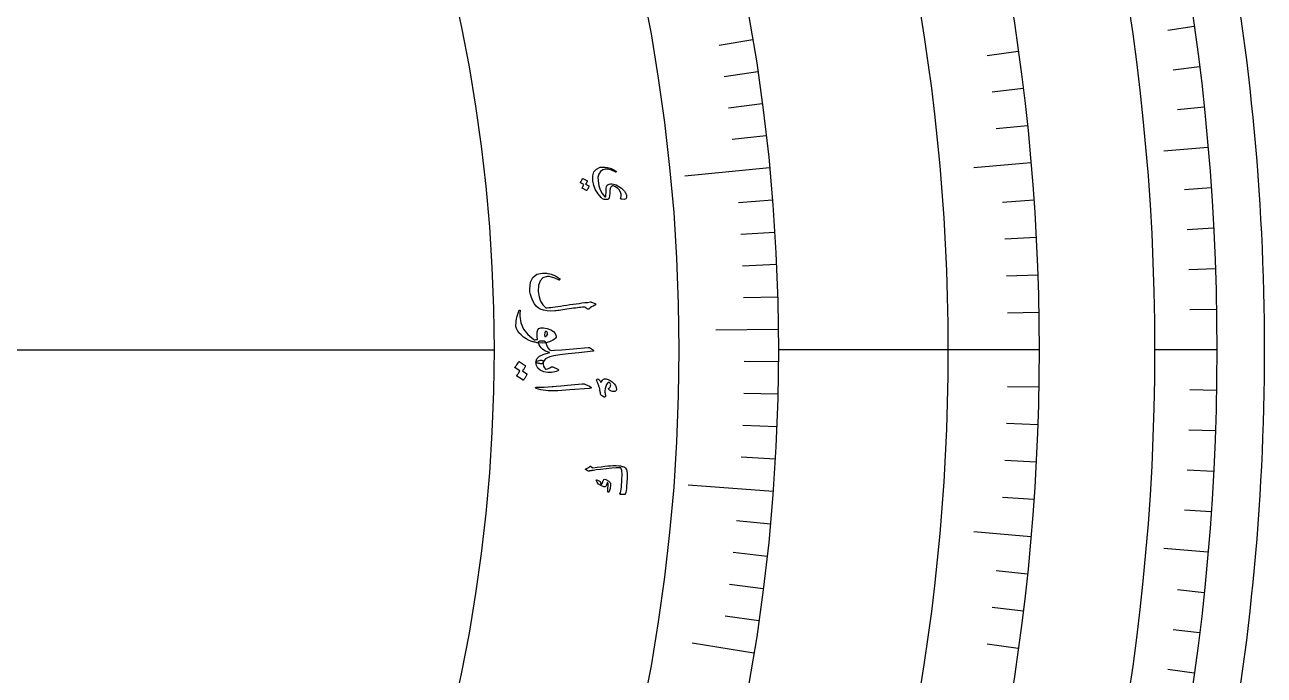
# Model space of a CAD drawing. Header units: millimetres. Extents: x -75 to 75, y -75 to 97.
# Drawn here: x 35.77 to 75, y -10.29 to 10.29 of the extents above; entities that cross this region are included whole.
import ezdxf

# ---------------------------------------------------------------- set-up
doc = ezdxf.new("R2010")
doc.units = ezdxf.units.MM
for name, color, linetype in [('CUT_OUTER', 1, 'Continuous'), ('ENGRAVE', 7, 'Continuous'), ('ENGRAVE_FINE', 8, 'Continuous'), ('TEXT', 5, 'Continuous')]:
    doc.layers.add(name, color=color, linetype=linetype)

msp = doc.modelspace()

# ---------------------------------------------------------------- linework, layer by layer
at = {"layer": 'CUT_OUTER'}
msp.add_lwpolyline([(74.2544, 10.5494), (74.3177, 10.0936), (74.3782, 9.6374), (74.436, 9.1808), (74.4909, 8.7239), (74.543, 8.2667), (74.5923, 7.8091), (74.6389, 7.3513), (74.6826, 6.8932), (74.7234, 6.4348), (74.7615, 5.9762), (74.7968, 5.5173), (74.8292, 5.0583), (74.8589, 4.5991), (74.8857, 4.1396), (74.9097, 3.6801), (74.9308, 3.2204), (74.9492, 2.7605), (74.9647, 2.3006), (74.9774, 1.8406), (74.9873, 1.3805), (74.9944, 0.9204), (74.9986, 0.4602), (75, 0), (74.9986, -0.4602), (74.9944, -0.9204), (74.9873, -1.3805), (74.9774, -1.8406), (74.9647, -2.3006), (74.9492, -2.7605), (74.9308, -3.2204), (74.9097, -3.6801), (74.8857, -4.1396), (74.8589, -4.5991), (74.8292, -5.0583), (74.7968, -5.5173), (74.7615, -5.9762), (74.7234, -6.4348), (74.6826, -6.8932), (74.6389, -7.3513), (74.5923, -7.8091), (74.543, -8.2667), (74.4909, -8.7239), (74.436, -9.1808), (74.3782, -9.6374), (74.3177, -10.0936), (74.2544, -10.5494)], dxfattribs=at)
at = {"layer": 'ENGRAVE'}
for points in [[(73.2203, 6.4059), (71.8194, 6.2834)], [(67.6167, 5.9157), (65.8086, 5.7575)], [(59.3461, 5.7601), (56.6587, 5.4993)], [(59.6215, 0.6477), (57.6416, 0.6262)], [(-50.625, 0), (50.625, 0)], [(67.875, 0), (59.625, 0)], [(73.5, 0), (71.5312, 0)], [(59.4561, -4.4842), (56.7638, -4.2811)], [(67.6167, -5.9157), (65.8086, -5.7575)], [(73.2203, -6.4059), (71.8194, -6.2834)], [(58.8475, -9.5974), (56.8933, -9.2787)]]:
    msp.add_lwpolyline(points, dxfattribs=at)
for radius in [73.5, 73.5, 71.5312, 67.875, 67.875, 64.9875, 59.625, 59.625, 56.475, 50.625, 50.625]:
    msp.add_circle((0, 0), radius, dxfattribs=at)
at = {"layer": 'ENGRAVE_FINE'}
for points in [[(72.7847, 10.2292), (71.9492, 10.1118)], [(58.8123, 9.8109), (57.747, 9.6332)], [(67.2144, 9.4464), (66.2341, 9.3086)], [(58.9716, 8.8026), (57.9035, 8.6432)], [(72.9521, 8.9574), (72.1147, 8.8546)], [(67.3691, 8.2719), (66.3864, 8.1512)], [(59.1138, 7.7912), (58.043, 7.6501)], [(73.0974, 7.6828), (72.2582, 7.5946)], [(67.5032, 7.0949), (66.5186, 6.9914)], [(59.2386, 6.777), (58.1656, 6.6542)], [(73.321, 5.1271), (72.4793, 5.0682)], [(59.4362, 4.741), (58.3596, 4.6551)], [(67.7097, 4.7347), (66.7221, 4.6657)], [(59.5088, 3.7199), (58.431, 3.6525)], [(67.782, 3.5523), (66.7933, 3.5005)], [(73.3993, 3.8467), (72.5567, 3.8025)], [(59.564, 2.6971), (58.4851, 2.6483)], [(67.8337, 2.3688), (66.8443, 2.3343)], [(73.4552, 2.5651), (72.612, 2.5357)], [(59.6015, 1.673), (58.522, 1.6427)], [(67.8647, 1.1846), (66.8748, 1.1673)], [(73.4888, 1.2828), (72.6452, 1.268)], [(59.6238, -0.3783), (58.5438, -0.3715)], [(67.8647, -1.1846), (66.8748, -1.1673)], [(59.6084, -1.4048), (58.5287, -1.3794)], [(73.4888, -1.2828), (72.6452, -1.268)], [(67.8337, -2.3688), (66.8443, -2.3343)], [(59.5754, -2.4315), (58.4963, -2.3875)], [(73.4552, -2.5651), (72.612, -2.5357)], [(59.5246, -3.458), (58.4465, -3.3954)], [(67.782, -3.5523), (66.7933, -3.5005)], [(73.3993, -3.8467), (72.5567, -3.8025)], [(67.7097, -4.7347), (66.7221, -4.6657)], [(73.321, -5.1271), (72.4793, -5.0682)], [(59.3699, -5.5095), (58.2945, -5.4097)], [(59.2659, -6.5339), (58.1924, -6.4155)], [(67.5032, -7.0949), (66.5186, -6.9914)], [(59.1442, -7.5568), (58.0729, -7.4199)], [(73.0974, -7.6828), (72.2582, -7.5946)], [(67.3691, -8.2719), (66.3864, -8.1512)], [(59.0047, -8.5781), (57.936, -8.4227)], [(72.9521, -8.9574), (72.1147, -8.8546)], [(67.2144, -9.4464), (66.2341, -9.3086)], [(72.7847, -10.2292), (71.9492, -10.1118)]]:
    msp.add_lwpolyline(points, dxfattribs=at)
at = {"layer": 'TEXT'}
for points in [[(54.6364, 4.8097), (54.6498, 4.8661), (54.6451, 4.9273), (54.6222, 4.9933), (54.5812, 5.0639), (54.5441, 5.1077), (54.5015, 5.143), (54.4532, 5.1698), (54.3994, 5.1882), (54.3888, 5.1895), (54.3781, 5.1887), (54.3671, 5.1857), (54.3559, 5.1806), (54.3224, 5.1505), (54.2994, 5.1031), (54.2869, 5.0385), (54.2849, 4.9567), (54.2836, 4.8761), (54.2733, 4.8167), (54.254, 4.7786), (54.2258, 4.7617), (54.1644, 4.7547), (54.1085, 4.762), (54.0582, 4.7834), (54.0134, 4.8189), (53.9164, 4.9356), (53.841, 5.0621), (53.7871, 5.1986), (53.7545, 5.3452), (53.7495, 5.5082), (53.7862, 5.6345), (53.8649, 5.7241), (53.9857, 5.7771), (54.0541, 5.7868), (54.1297, 5.7849), (54.2124, 5.7715), (54.3024, 5.7464), (54.3276, 5.737), (54.3521, 5.7272), (54.3757, 5.7169), (54.3985, 5.7063), (54.4207, 5.6952), (54.4422, 5.6834), (54.4632, 5.671), (54.4836, 5.6581), (54.4922, 5.6509), (54.4961, 5.644), (54.4953, 5.6375), (54.4898, 5.6314), (54.4825, 5.6276), (54.475, 5.6261), (54.4673, 5.6269), (54.4593, 5.63), (54.3405, 5.6877), (54.2355, 5.7181), (54.1445, 5.7214), (54.0674, 5.6978), (53.9896, 5.6399), (53.9385, 5.5618), (53.9141, 5.4633), (53.9163, 5.3444), (53.9431, 5.1944), (53.9874, 5.0611), (54.0491, 4.9445), (54.1284, 4.8444), (54.1349, 4.8386), (54.141, 4.8367), (54.1468, 4.8388), (54.1522, 4.8449), (54.1611, 4.8684), (54.1669, 4.9083), (54.1694, 4.9647), (54.1686, 5.0375), (54.1708, 5.1119), (54.1825, 5.1696), (54.2039, 5.2107), (54.2349, 5.2352), (54.2729, 5.2488), (54.3134, 5.2555), (54.3565, 5.2552), (54.4021, 5.2479), (54.4933, 5.2187), (54.5789, 5.1741), (54.6589, 5.1142), (54.7332, 5.0387), (54.751, 5.0184), (54.7666, 4.9986), (54.7801, 4.9792), (54.7913, 4.9602), (54.8005, 4.9418), (54.8078, 4.924), (54.813, 4.907), (54.8163, 4.8906), (54.816, 4.8253), (54.7914, 4.7832), (54.7423, 4.7641), (54.669, 4.7682), (54.6488, 4.7743), (54.6366, 4.7833), (54.6325, 4.7951), (54.6364, 4.8097)], [(53.62, 5.1893), (53.6224, 5.1874), (53.6239, 5.1846), (53.6247, 5.1809), (53.6247, 5.1763), (53.6201, 5.1593), (53.6147, 5.1429), (53.6087, 5.1268), (53.602, 5.1113), (53.5945, 5.0961), (53.5862, 5.0811), (53.5769, 5.0663), (53.5668, 5.0518), (53.5636, 5.0489), (53.56, 5.0474), (53.5561, 5.0474), (53.5518, 5.0487), (53.4161, 5.1161), (53.4142, 5.1181), (53.4139, 5.1213), (53.4152, 5.1257), (53.4181, 5.1313), (53.4208, 5.1352), (53.4245, 5.1415), (53.4292, 5.1502), (53.4347, 5.1613), (53.4413, 5.1749), (53.4491, 5.1911), (53.4579, 5.2099), (53.4679, 5.2314), (53.3623, 5.2845), (53.3589, 5.2871), (53.3578, 5.2907), (53.359, 5.2954), (53.3623, 5.3012), (53.3652, 5.3061), (53.3696, 5.314), (53.3753, 5.3247), (53.3825, 5.3382), (53.391, 5.3548), (53.4009, 5.3747), (53.4122, 5.3979), (53.4248, 5.4244), (53.4271, 5.4272), (53.4295, 5.4286), (53.4321, 5.4286), (53.4348, 5.4271), (53.566, 5.3583), (53.5683, 5.3564), (53.5698, 5.3536), (53.5706, 5.3499), (53.5707, 5.3453), (53.5675, 5.331), (53.5635, 5.317), (53.5587, 5.3033), (53.5532, 5.29), (53.547, 5.277), (53.5402, 5.2644), (53.5328, 5.2522), (53.5249, 5.2403)], [(53.8226, 1.464), (53.8305, 1.4596), (53.8362, 1.4539), (53.8397, 1.4468), (53.8411, 1.4384), (53.8399, 1.4299), (53.8358, 1.4226), (53.8288, 1.4165), (53.8189, 1.4117), (53.7613, 1.3859), (53.7116, 1.3587), (53.6699, 1.3302), (53.6362, 1.3003), (53.624, 1.2914), (53.6098, 1.2886), (53.5935, 1.2919), (53.5752, 1.3014), (53.5663, 1.3075), (53.5578, 1.3133), (53.5495, 1.3188), (53.5416, 1.3239), (53.5342, 1.3288), (53.5274, 1.3333), (53.5213, 1.3375), (53.5158, 1.3415), (53.5058, 1.348), (53.4939, 1.3526), (53.4802, 1.3551), (53.4646, 1.3557), (53.4208, 1.3515), (53.373, 1.3463), (53.3213, 1.34), (53.2657, 1.3326), (53.2061, 1.3243), (53.1426, 1.3153), (53.0751, 1.3056), (53.0036, 1.2952), (52.9323, 1.2838), (52.8653, 1.2736), (52.8026, 1.2646), (52.7441, 1.2569), (52.6897, 1.2503), (52.6392, 1.2445), (52.5927, 1.2397), (52.5502, 1.2357), (52.4241, 1.2294), (52.3043, 1.2369), (52.1909, 1.2581), (52.0838, 1.2929), (52.0205, 1.3278), (51.9614, 1.3825), (51.9065, 1.457), (51.8556, 1.5513), (51.8126, 1.6537), (51.7813, 1.75), (51.7618, 1.8404), (51.7541, 1.9249), (51.7753, 2.138), (51.8497, 2.2933), (51.9779, 2.3911), (52.1601, 2.4312), (52.2975, 2.4264), (52.4331, 2.3968), (52.567, 2.342), (52.6991, 2.2618), (52.7068, 2.2556), (52.7117, 2.2489), (52.7138, 2.2418), (52.713, 2.2343), (52.7103, 2.2262), (52.7066, 2.2199), (52.7019, 2.2156), (52.6961, 2.2131), (52.6874, 2.2111), (52.679, 2.2111), (52.6708, 2.213), (52.6629, 2.2168), (52.547, 2.2704), (52.4486, 2.3064), (52.3679, 2.325), (52.3047, 2.3261), (52.171, 2.2779), (52.0802, 2.1828), (52.032, 2.0408), (52.0263, 1.8517), (52.0506, 1.6823), (52.0981, 1.539), (52.1689, 1.4217), (52.2633, 1.3303), (52.3076, 1.3334), (52.3593, 1.3382), (52.4185, 1.3445), (52.4851, 1.3525), (52.5592, 1.3623), (52.6411, 1.3741), (52.7307, 1.3878), (52.8281, 1.4036), (52.9285, 1.4188), (53.0274, 1.4333), (53.1247, 1.4472), (53.2204, 1.4605), (53.3146, 1.4729), (53.4072, 1.4844), (53.4982, 1.4949), (53.5877, 1.5044), (53.6737, 1.5172), (53.6836, 1.517), (53.6928, 1.5158), (53.7015, 1.5136), (53.7095, 1.5104)], [(52.4902, 0.3032), (52.3796, 0.2537), (52.2658, 0.2234), (52.1486, 0.2121), (52.0282, 0.2198), (52.0039, 0.2238), (51.979, 0.2284), (51.9536, 0.2337), (51.9278, 0.2395), (51.9018, 0.2459), (51.876, 0.2525), (51.8503, 0.2594), (51.8248, 0.2667), (51.7336, 0.2999), (51.6459, 0.3452), (51.5615, 0.4026), (51.4804, 0.472), (51.4127, 0.5431), (51.3633, 0.6109), (51.3323, 0.6754), (51.3198, 0.7366), (51.3194, 0.7954), (51.3224, 0.8551), (51.3288, 0.9156), (51.3386, 0.977), (51.3517, 1.0391), (51.3678, 1.1018), (51.3871, 1.165), (51.4094, 1.2288), (51.4133, 1.2381), (51.4179, 1.2459), (51.4232, 1.2521), (51.4291, 1.2567), (51.4351, 1.2594), (51.4405, 1.2595), (51.4453, 1.2571), (51.4495, 1.2522), (51.4529, 1.2459), (51.4549, 1.2393), (51.4557, 1.2323), (51.4553, 1.2249), (51.4466, 1.1739), (51.4409, 1.1311), (51.4381, 1.0964), (51.4384, 1.0699), (51.4743, 0.8548), (51.5602, 0.6601), (51.6963, 0.4852), (51.8829, 0.3298), (51.8991, 0.3235), (51.9248, 0.3219), (51.9601, 0.3251), (52.0048, 0.3331), (51.9914, 0.4225), (51.9882, 0.5018), (51.9951, 0.5712), (52.0122, 0.6306), (52.0474, 0.6753), (52.1085, 0.6981), (52.1957, 0.6987), (52.3088, 0.6773), (52.4221, 0.6378), (52.5068, 0.5844), (52.5631, 0.5172), (52.5909, 0.4363), (52.5886, 0.4012), (52.5711, 0.3673), (52.5382, 0.3346), (52.4902, 0.3032)], [(52.2303, 0.408), (52.2692, 0.432), (52.2972, 0.4579), (52.3145, 0.4856), (52.3209, 0.5152), (52.3179, 0.5419), (52.307, 0.5638), (52.2882, 0.5809), (52.2616, 0.5931), (52.2407, 0.5728), (52.2286, 0.5351), (52.2251, 0.4802), (52.2303, 0.408)], [(53.7739, -0.0073), (53.7779, -0.0116), (53.7796, -0.0164), (53.7791, -0.022), (53.7764, -0.0282), (53.7725, -0.0327), (53.7682, -0.036), (53.7636, -0.0379), (53.7587, -0.0386), (53.3115, -0.0899), (52.9739, -0.1245), (52.708, -0.1572), (52.5139, -0.1883), (52.3915, -0.2178), (52.3172, -0.2481), (52.2572, -0.2863), (52.2113, -0.3324), (52.1797, -0.3864), (52.1642, -0.4145), (52.1488, -0.4335), (52.1335, -0.4433), (52.1183, -0.444), (52.1109, -0.4424), (52.1015, -0.4404), (52.09, -0.4379), (52.0764, -0.4348), (52.061, -0.4311), (52.0438, -0.4267), (52.0249, -0.4214), (52.0042, -0.4153), (51.9809, -0.4076), (51.9643, -0.3999), (51.9544, -0.3923), (51.9511, -0.3847), (51.979, -0.281), (52.0614, -0.1963), (52.1981, -0.1304), (52.3894, -0.0833), (52.3195, -0.0623), (52.2573, -0.0375), (52.2027, -0.009), (52.1557, 0.0232), (52.1163, 0.0603), (52.0819, 0.1058), (52.0526, 0.1599), (52.0282, 0.2223), (52.0273, 0.2274), (52.0269, 0.2324), (52.0272, 0.2375), (52.0281, 0.2425), (52.0348, 0.2545), (52.0471, 0.2653), (52.0651, 0.2748), (52.0889, 0.2832), (52.1335, 0.2916), (52.1733, 0.2912), (52.2085, 0.2819), (52.2389, 0.2637), (52.248, 0.2559), (52.2548, 0.2474), (52.2595, 0.2382), (52.2619, 0.2284), (52.2962, 0.1278), (52.3373, 0.0537), (52.3853, 0.0062), (52.4402, -0.0148), (52.5425, -0.0119), (52.7705, 0.0043), (53.1242, 0.0343), (53.6037, 0.0784), (53.6098, 0.0793), (53.6157, 0.0794), (53.6213, 0.0787), (53.6265, 0.0772), (53.6314, 0.0753), (53.636, 0.0736), (53.6403, 0.0721), (53.6443, 0.0707)], [(51.66, -0.7531), (51.6631, -0.7562), (51.6649, -0.7606), (51.6655, -0.7663), (51.6647, -0.7732), (51.655, -0.7977), (51.6443, -0.8213), (51.6327, -0.8442), (51.6201, -0.8663), (51.6064, -0.8877), (51.5914, -0.9087), (51.5752, -0.9291), (51.5576, -0.949), (51.5523, -0.9528), (51.5467, -0.9544), (51.5409, -0.9538), (51.5347, -0.9511), (51.3438, -0.8281), (51.3413, -0.8248), (51.3414, -0.8199), (51.344, -0.8136), (51.3492, -0.8058), (51.354, -0.8004), (51.3605, -0.7916), (51.3689, -0.7795), (51.3791, -0.7639), (51.3912, -0.7448), (51.4054, -0.7219), (51.4217, -0.6954), (51.4401, -0.6651), (51.2914, -0.5687), (51.2868, -0.5643), (51.2858, -0.5587), (51.2883, -0.5519), (51.2942, -0.5439), (51.2994, -0.5369), (51.3071, -0.526), (51.3174, -0.511), (51.3303, -0.492), (51.3458, -0.4687), (51.3638, -0.4407), (51.3844, -0.408), (51.4075, -0.3707), (51.4114, -0.3668), (51.4152, -0.3651), (51.419, -0.3656), (51.4228, -0.3683), (51.6072, -0.4922), (51.6104, -0.4953), (51.6122, -0.4997), (51.6128, -0.5054), (51.6121, -0.5122), (51.605, -0.5331), (51.5967, -0.5533), (51.5874, -0.5729), (51.5769, -0.5919), (51.5655, -0.6102), (51.5533, -0.6278), (51.5403, -0.6448), (51.5266, -0.6612)], [(52.4857, -0.5387), (52.6425, -0.6117), (52.6596, -0.6225), (52.6657, -0.6337), (52.6606, -0.6455), (52.6444, -0.6577), (52.5961, -0.68), (52.5458, -0.6972), (52.4935, -0.7092), (52.4392, -0.7161), (52.3825, -0.7177), (52.3233, -0.7139), (52.2614, -0.7047), (52.1969, -0.69), (52.0885, -0.6468), (52.0115, -0.5811), (51.9657, -0.4929), (51.9511, -0.3822), (51.9593, -0.3695), (51.9837, -0.3566), (52.0242, -0.3435), (52.081, -0.3301), (52.1114, -0.3264), (52.1363, -0.3273), (52.1558, -0.333), (52.1698, -0.3433), (52.1752, -0.3516), (52.1786, -0.3611), (52.1801, -0.3718), (52.1797, -0.3838), (52.1814, -0.4539), (52.1951, -0.5149), (52.2209, -0.5668), (52.2589, -0.6098), (52.2619, -0.6118), (52.2658, -0.6124), (52.2707, -0.6119), (52.2766, -0.61), (52.3126, -0.6005), (52.3493, -0.5861), (52.3867, -0.567), (52.4247, -0.5432), (52.4391, -0.5354), (52.4541, -0.532), (52.4696, -0.5331), (52.4857, -0.5387)], [(53.6422, -1.1512), (53.6886, -1.1771), (53.7047, -1.1974), (53.6904, -1.2122), (53.6457, -1.2215), (53.0221, -1.2664), (52.6394, -1.2922), (52.3341, -1.2925), (52.1063, -1.2677), (51.956, -1.2183), (51.9438, -1.2096), (51.9373, -1.2021), (51.9365, -1.1956), (51.9414, -1.1902), (51.949, -1.186), (51.9587, -1.1831), (51.9707, -1.1814), (51.9848, -1.1811), (52.0948, -1.1836), (52.2116, -1.1812), (52.3352, -1.1739), (52.4655, -1.1615), (52.4995, -1.1589), (52.5915, -1.1509), (52.7414, -1.1374), (52.9492, -1.1183), (53.4101, -1.0711), (53.4345, -1.0703), (53.4571, -1.072), (53.4776, -1.0763), (53.4962, -1.0832)], [(53.9972, -1.397), (53.9919, -1.3628), (53.9868, -1.331), (53.9819, -1.3017), (53.9773, -1.2748), (53.9728, -1.2506), (53.9682, -1.2291), (53.9636, -1.2105), (53.9588, -1.1946), (53.9534, -1.1784), (53.9466, -1.159), (53.9384, -1.1363), (53.9289, -1.1103), (53.9178, -1.081), (53.905, -1.0484), (53.8905, -1.0125), (53.8744, -0.9733), (53.8696, -0.9574), (53.8698, -0.9439), (53.8751, -0.9327), (53.8854, -0.9239), (53.9104, -0.919), (53.9392, -0.9346), (53.9717, -0.971), (54.008, -1.0281), (54.0326, -0.9854), (54.0589, -0.9531), (54.0869, -0.9313), (54.1167, -0.92), (54.1724, -0.9187), (54.2327, -0.9338), (54.2974, -0.9655), (54.3665, -1.0139), (54.4281, -1.0712), (54.4703, -1.13), (54.493, -1.1901), (54.4962, -1.2514), (54.4872, -1.2854), (54.4695, -1.3082), (54.4432, -1.32), (54.4082, -1.3206), (54.3706, -1.3138), (54.3362, -1.303), (54.3051, -1.2885), (54.2773, -1.2701), (54.2579, -1.2518), (54.2495, -1.2352), (54.2522, -1.2202), (54.266, -1.2067), (54.2865, -1.1913), (54.3017, -1.1732), (54.3115, -1.1524), (54.316, -1.1288), (54.3165, -1.1039), (54.3118, -1.0819), (54.3021, -1.0628), (54.2871, -1.0466), (54.2689, -1.0346), (54.2519, -1.0308), (54.2359, -1.0352), (54.221, -1.0479), (54.1853, -1.0958), (54.1585, -1.1544), (54.1407, -1.2235), (54.1316, -1.3034), (54.1317, -1.3104), (54.1322, -1.3182), (54.1332, -1.3268), (54.1347, -1.3363), (54.1364, -1.3466), (54.1383, -1.3577), (54.1403, -1.3696), (54.1424, -1.3824), (54.1445, -1.3962), (54.1465, -1.4088), (54.1483, -1.42), (54.1501, -1.4299), (54.1515, -1.4386), (54.1525, -1.4463), (54.153, -1.4531), (54.1531, -1.4588), (54.1517, -1.4696), (54.1481, -1.4784), (54.1424, -1.4851), (54.1345, -1.4898), (54.1269, -1.4927), (54.1197, -1.494), (54.1129, -1.4937), (54.1065, -1.4917), (54.0611, -1.465), (54.0278, -1.4404), (54.0065, -1.4177), (53.9972, -1.397)], [(53.5334, -3.7649), (53.5522, -3.7569), (53.57, -3.7483), (53.5869, -3.7393), (53.6029, -3.7298), (53.618, -3.7197), (53.6322, -3.7088), (53.6454, -3.6973), (53.6578, -3.6852), (53.6646, -3.6806), (53.6722, -3.6795), (53.6806, -3.6817), (53.6899, -3.6874), (53.7385, -3.7208), (53.7438, -3.7241), (53.7483, -3.7265), (53.752, -3.728), (53.755, -3.7286), (53.8939, -3.7107), (54.0193, -3.6953), (54.1313, -3.6824), (54.2299, -3.6721), (54.3149, -3.6646), (54.3862, -3.6599), (54.4439, -3.658), (54.4879, -3.6591), (54.5707, -3.6646), (54.5969, -3.6679), (54.623, -3.6724), (54.6492, -3.6782), (54.6754, -3.6853), (54.7016, -3.6938), (54.7279, -3.7037), (54.7541, -3.7152), (54.7803, -3.7282), (54.8168, -3.782), (54.8361, -3.8966), (54.8376, -4.072), (54.821, -4.308), (54.8126, -4.3814), (54.8029, -4.4492), (54.7919, -4.5113), (54.7796, -4.5677), (54.7769, -4.5727), (54.7733, -4.5762), (54.7688, -4.578), (54.7634, -4.5783), (54.7374, -4.5777), (54.7138, -4.577), (54.6925, -4.5761), (54.6736, -4.5751), (54.6568, -4.5739), (54.6419, -4.5727), (54.629, -4.5712), (54.618, -4.5696), (54.6118, -4.5683), (54.6085, -4.5658), (54.6081, -4.562), (54.6105, -4.557), (54.6257, -4.5185), (54.6387, -4.4682), (54.6493, -4.4063), (54.6577, -4.3326), (54.6746, -4.1119), (54.6769, -3.9385), (54.6649, -3.8125), (54.639, -3.7338), (54.5876, -3.7304), (54.4934, -3.7345), (54.3565, -3.7459), (54.1769, -3.7646), (53.9969, -3.7846), (53.8607, -3.8001), (53.7684, -3.8113), (53.7198, -3.8182), (53.7065, -3.8205), (53.694, -3.8226), (53.6824, -3.8246), (53.6717, -3.8264), (53.6619, -3.8281), (53.6532, -3.8297), (53.6456, -3.8312), (53.639, -3.8325), (53.6247, -3.8344), (53.6113, -3.8338), (53.5987, -3.8308), (53.5869, -3.8254), (53.5249, -3.7893), (53.5208, -3.7864), (53.5181, -3.7834), (53.5169, -3.7803), (53.5173, -3.7771), (53.5198, -3.7733), (53.5233, -3.77), (53.5278, -3.7672), (53.5334, -3.7649)], [(53.8602, -4.125), (53.8608, -4.1219), (53.8623, -4.1193), (53.8646, -4.1172), (53.8677, -4.1155), (53.8704, -4.1151), (53.8732, -4.1151), (53.8763, -4.1156), (53.8795, -4.1165), (53.9663, -4.1584), (53.9751, -4.1634), (53.9817, -4.1684), (53.9862, -4.1735), (53.9885, -4.1786), (53.9929, -4.2001), (53.9994, -4.2186), (54.0081, -4.2341), (54.0189, -4.2466), (54.0248, -4.2494), (54.0316, -4.2468), (54.0393, -4.2387), (54.0478, -4.2253), (54.0518, -4.2162), (54.0556, -4.2067), (54.0592, -4.197), (54.0626, -4.1869), (54.0659, -4.1763), (54.069, -4.1652), (54.0719, -4.1536), (54.0746, -4.1415), (54.0957, -4.1003), (54.1334, -4.0895), (54.1876, -4.109), (54.2584, -4.1589), (54.2791, -4.1789), (54.2949, -4.1981), (54.3059, -4.2165), (54.3121, -4.2341), (54.3145, -4.2531), (54.3141, -4.2791), (54.3107, -4.3121), (54.3044, -4.352), (54.3008, -4.3723), (54.2966, -4.3916), (54.2918, -4.4097), (54.2865, -4.4267), (54.281, -4.4427), (54.2755, -4.4576), (54.2701, -4.4714), (54.2648, -4.4842), (54.2596, -4.4919), (54.2539, -4.4972), (54.2479, -4.5002), (54.2413, -4.5009), (54.2348, -4.4992), (54.2303, -4.4957), (54.2279, -4.4902), (54.2275, -4.4828), (54.2279, -4.4593), (54.2287, -4.4326), (54.2299, -4.4028), (54.2316, -4.3698), (54.2348, -4.3084), (54.2349, -4.2602), (54.232, -4.2253), (54.2261, -4.2038), (54.2243, -4.2009), (54.2218, -4.1992), (54.2185, -4.1987), (54.2145, -4.1995), (54.212, -4.2008), (54.2096, -4.2033), (54.2072, -4.2072), (54.205, -4.2123), (54.1894, -4.26), (54.1819, -4.2799), (54.1729, -4.2967), (54.1625, -4.3104), (54.1506, -4.3211), (54.137, -4.3298), (54.1232, -4.3345), (54.1093, -4.3352), (54.0954, -4.3319), (54.0024, -4.2937), (53.9323, -4.2465), (53.8849, -4.1903), (53.8602, -4.125)]]:
    msp.add_lwpolyline(points, close=True, dxfattribs=at)

doc.saveas('drawing.dxf')
